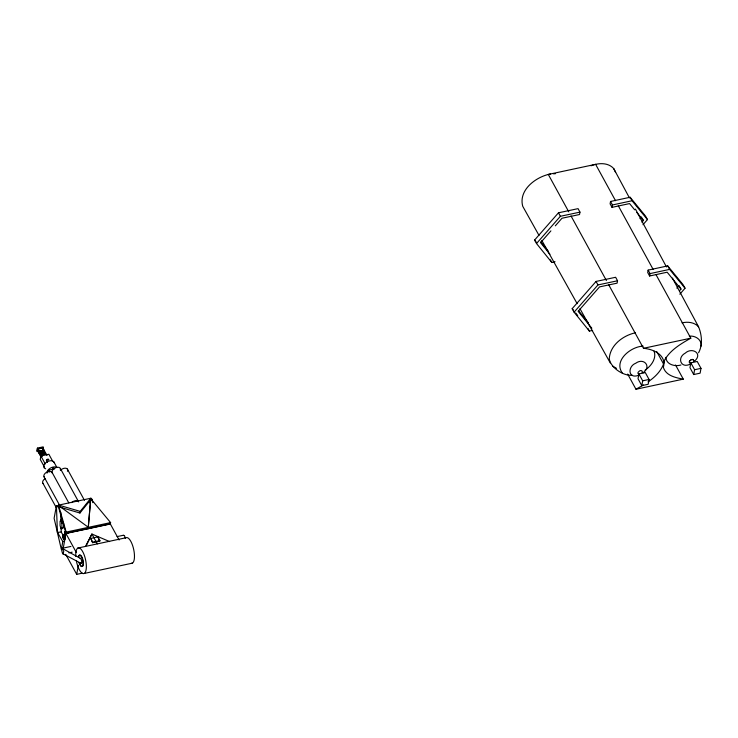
<?xml version="1.0" encoding="UTF-8"?>
<svg xmlns="http://www.w3.org/2000/svg" width="738" height="738" viewBox="0 0 738 738"><rect width="100%" height="100%" fill="white"/><g stroke="black" fill="none" stroke-linecap="round" stroke-linejoin="round"><path stroke-width="1.11" d="M61.005 520.106L60.092 521.249L60.064 525.539L60.959 528.666L61.872 527.522L61.891 523.233L61.005 520.106L62.675 520.004M60.959 528.666L62.629 528.574L63.542 527.421L63.569 523.141L61.891 523.233M88.274 527.402L90.792 498.242L58.68 505.106L58.413 506.72L65.968 533.297L63.228 548.242M88.145 528.749L90.719 498.648L110.599 522.596L110.359 524.008L119.113 539.985M62.647 535.068L63.44 534.45L63.533 536.019L62.822 536.019L62.647 535.068L63.44 534.45M62.822 536.019L62.73 534.45M64.105 536.71C64.077 540.244 64.713 535.936 63.081 536.341L63.173 537.91L64.022 537.928L64.105 536.71L65.119 536.71L65.027 535.133L65.119 536.71M63.173 537.91L63.081 536.341M63.486 538.878C63.938 535.613 62.287 539.561 64.52 538.888L64.593 538.27L64.686 539.838C62.85 540.041 64.492 536.794 63.985 539.838M63.708 536.95L63.782 536.332M63.957 537.282L63.874 537.901L63.044 537.744M64.317 535.142L64.409 536.71L64.317 535.142L65.331 535.142L65.414 534.524L65.239 533.574L64.529 533.574L64.621 535.151L64.529 533.574M64.676 532.522L65.47 531.904L65.562 533.473L64.852 533.482L64.676 532.522L65.47 531.904M64.188 538.878L64.815 536.701M64.852 533.482L64.76 531.904M65.156 534.192L65.239 533.574M63.56 538.26L64.907 538.27L64.981 537.651M110.525 524.441L110.285 523.104M76.328 552.485L65.931 533.5L68.127 533.177L65.968 533.297L66.171 532.089L58.616 505.512L88.385 527.338M60.571 507.347L79.944 513.021L80.221 511.397L90.792 498.242M643.001 224.712L647.457 219.601L645.547 216.105L630.123 197.258L610.538 201.474L610.105 203.863L612.014 207.35L629.579 203.577L634.671 209.804M612.014 207.35L612.448 204.961L610.538 201.474M679.846 294.194L685.039 288.235L683.13 284.739L667.705 265.901L648.121 270.108L647.687 272.497L649.597 275.994L667.161 272.211L680.98 289.102L679.514 290.79M649.597 275.994L650.03 273.604L648.121 270.108M43.099 449.571L43.164 446.868L37.444 448.086L36.9 451.047L37.749 451.536L38.219 448.962L42.297 456.398M37.223 451.647L37.444 448.086M39.003 453.298L39.409 451.13L44.077 450.134L43.671 452.302M52.684 461.241L48.865 454.257L40.894 455.964L40.258 459.423L44.621 467.394M48.33 471.859L48.653 470.134L54.63 468.851M56.429 505.678L54.114 518.297L61.355 549.469L62.804 541.535L57.398 532.301L56.429 505.678L58.108 505.585L58.413 506.72L56.743 506.821M82.25 573.168L76.697 574.349L78.366 565.28M89.944 503.012L90.331 500.908M90.756 538.408L92.674 542.698L99.75 541.185L99.861 540.594L97.84 536.895L90.756 538.408L92.674 542.698M97.84 536.895L99.75 541.185M638.905 373.945L638.029 378.76L641.792 385.642L648.185 384.277L649.062 379.461L645.298 372.579L638.905 373.945L642.678 380.826L641.792 385.642M690.842 362.847L689.956 367.662L693.72 374.544L700.113 373.179L700.999 368.363L697.225 361.482L690.842 362.847L694.606 369.729L693.72 374.544M555.059 261.759L551.793 262.451L536.508 243.531L534.598 240.044L558.472 212.802L578.057 208.642L579.967 212.129L579.524 214.518L561.969 218.254L555.327 225.828M592.632 330.393L589.376 331.085L574.09 312.174L572.171 308.678L596.055 281.436L615.63 277.276L617.549 280.772L617.106 283.161L599.551 286.888L578.14 311.307L591.848 328.272M672.447 278.115L698.572 326.823C701.856 334.646 702.844 345.098 698.563 352.792M41.965 451.776C38.763 452.708 45.119 451.96 44.04 451.222M41.632 453.261C39.326 453.529 44.012 452.772 41.762 453.233M42.952 452.182L42.204 452.293M43.072 452.062C45.129 452.025 44.391 451.259 43.487 450.77C44.944 450.152 41.227 451.711 44.003 451.158M42.952 453.824C41.835 453.298 40.479 455.789 43.92 452.966C45.083 453.584 40.968 452.643 44.252 452.791C41.688 452.846 44.335 453.685 44.437 453.695M43.053 453.75L44.474 453.769M43.957 453.51L43.274 454.184L44.012 454.156M44.428 452.615L45.415 452.883L44.262 452.597M40.11 453.575L39.474 453.436M85.599 546.166L91.899 534.026L109.639 541.581M86.438 545.327L91.899 534.026L97.287 543.86M79.944 513.021L90.516 499.857L91.964 499.331L92.776 502.652M70.903 546.443L62.093 548.325L61.66 550.225L62.564 553.592L81.023 563.343M123.486 535.428L124.482 535.64L125.322 538.27M694.661 361.076C703.176 353.465 691.976 346.851 685.279 353.115C676.414 357.829 681.183 369.295 690.611 363.88M640.021 218.66L641.488 216.972M641.931 222.156L643.407 220.468L641.968 217.848M676.866 288.143L679.071 285.615L680.98 289.102M536.508 243.531L560.382 216.289L579.967 212.129M550.899 230.883L540.567 242.673L549.939 254.278M574.09 312.174L597.965 284.933L617.549 280.772M643.019 372.773C651.949 366.694 643.933 357.247 635.75 363.234C627.282 366.5 628.13 379.563 638.739 375.208M48.311 470.798L48.514 470.078L47.887 471.001M690.085 360.568L691.1 359.867M645.04 370.208C650.962 366.149 656.811 358.659 654.089 351.14M648.019 381.85C655.898 376.62 662.872 369.332 664.781 359.757C670.639 349.794 681.008 343.714 690.805 338.189L655.934 274.508M627.669 374.092L635.971 389.249L643.425 384.978M40.618 451.232C44.704 450.549 38.634 452.191 40.479 451.259M40.203 454.036L39.529 454.008L40.221 453.769M590.981 165.792C598.25 162.877 607.955 162.259 613.684 168.522L629.459 197.95M40.166 451.471L42.011 451.158M40.23 451.582L42.361 451.601L42.029 451.204M41.559 452.145L42.075 452.32M550.557 173.956C536.148 176.631 518.251 189.897 522.735 206.289L539.008 235.404M635.483 332.773C623.02 335.458 609.948 345.264 609.256 358.871C610.741 367.782 623.333 376.085 632.272 375.291M612.448 204.961L632.042 200.754L647.457 219.601M650.03 273.604L669.624 269.388L685.039 288.235M37.767 448.686L43.487 447.459M37.693 449.082L43.413 447.855M40.747 452.745L41.153 452.468L40.184 452.154L40.931 452.062L40.747 452.745L44.345 451.896M42.038 453.538L43.837 453.15M46.411 460.318L48.773 459.82A1.291 0.784 -28.7 0 0 47.758 459.184A1.291 0.784 -28.7 0 0 46.411 460.318L47.518 462.329M608.619 284.619L643.49 348.299L690.805 338.189M642.678 380.826L649.062 379.461M694.606 369.729L700.999 368.363M635.971 389.249L683.287 379.138L675.538 364.987M66.171 532.089L110.599 522.596M65.968 533.297L110.396 523.805M65.931 533.5L110.359 524.008M117.074 536.609L123.689 535.188M92.785 542.107L99.861 540.594M77.841 548.048L125.967 537.762A13.164 4.631 77.9 0 1 133.772 549.819A13.164 4.631 77.9 0 1 131.189 563.325M68.865 552.873L72.167 552.162M84.261 573.444L132.388 563.159M62.093 548.325L80.294 558.315M63.108 554.09L63.726 551.397L62.333 548.279M682.032 322.866C687.733 321.528 694.476 322.229 698.572 326.823M680.925 365.015C675.067 366.823 666.063 364.6 665.897 357.33M41.688 452.173L41.079 451.96L41.872 451.942M40.922 455.641L40.424 455.503L40.95 455.281M40.203 454.165L40.249 454.912M61.872 527.522L63.542 527.421M57.398 532.301L61.226 532.08L63.929 536.692M62.804 541.535L64.483 541.434M553.472 173.817L555.419 173.716M643.204 346.159C631.165 346.353 613.379 360.495 622.254 372.93M64.889 532.08L65.59 532.07M64.935 532.864L65.636 532.854M64.723 533.306L65.562 533.473M64.658 533.74L65.368 533.74M62.859 534.616L63.56 534.616M64.704 534.533L65.414 534.524M64.501 534.976L65.331 535.142M64.446 535.308L65.147 535.299M62.905 535.401L63.606 535.401M62.693 535.853L63.533 536.019M64.234 535.76L64.944 535.751M64.492 536.092L65.193 536.092M63.2 536.508L63.911 536.498M64.28 536.544L64.99 536.535M64.234 536.877L64.935 536.867M63.247 537.292L64.732 537.319L64.907 538.27M63.514 537.476L64.095 537.31M64.068 538.113L64.778 538.103M64.012 538.436L64.723 538.436M63.357 538.712L64.068 538.712M64.058 539.22L64.769 539.22M63.855 539.672L64.686 539.838M689.347 336.168C695.242 335.421 701.976 339.6 701.1 346.14M643.49 348.299C653.425 349.139 666.783 355.033 663.379 367.386C665.897 375.743 675.796 377.764 683.287 379.138M58.68 505.106L80.221 511.397M692.724 359.6L693.628 360.365A2.721 1.651 -28.7 0 1 693.535 361.251M690.325 362.995L689.421 362.229A2.721 1.651 -28.7 0 1 689.762 360.873M690.261 363.142L689.357 362.376A2.721 1.651 -28.7 0 1 689.707 361.02L691.155 359.729A2.186 1.328 -28.7 0 1 692.779 359.452L693.683 360.227A2.721 1.651 -28.7 0 1 693.6 361.113M43.985 453.649L44.972 453.898L44.179 454.018M638.665 374.055L638.056 373.529A2.721 1.651 -28.7 0 1 638.204 372.21L639.477 370.983A2.186 1.328 -28.7 0 1 641.128 370.55L642.198 371.168A2.721 1.651 -28.7 0 1 642.051 372.487M612.743 366.177L616.498 368.363M48.607 470.106L49.732 472.108M636.857 212.47L643.407 220.468M540.816 241.852L548.03 250.782M534.598 240.044L535.982 241.76M578.398 310.495L588.49 322.986M572.171 308.678L573.564 310.394M575.649 312.977L577.734 315.56M91.134 498.298L91.964 499.331M541.812 240.431L577.162 303.687M579.976 308.715L610.271 362.939M630.123 197.258L632.042 200.754M667.705 265.901L669.624 269.388M615.538 200.718L595.612 164.325L548.297 174.445L568.767 211.843M618.296 205.773L653.167 269.453M656.746 351.592L663.388 363.723M570.981 215.883L606.405 280.578M558.472 212.802L560.382 216.289M596.055 281.436L597.965 284.933M550.354 259.831L551.793 262.451M587.937 328.465L589.376 331.085M67.315 469.017L84.483 500.364M60.378 468.529L78.652 501.905M53.837 461.868L56.743 467.182M42.887 447.966L46.964 455.401M42.38 448.639L44.271 452.09M52.075 472.403L68.754 502.836M40.894 455.964L45.258 463.934M37.822 451.139L40.931 456.813M44.022 476.794L59.529 505.106M42.952 483.298L56.245 507.569M65.756 554.367L76.697 574.349M635.446 209.112L666.46 266.953M613.684 168.522L615.603 172.406M64.52 538.888L64.566 539.672M63.357 535.068L63.403 535.853M60.71 512.135L60.94 521M61.106 527.652L61.226 532.08M52.14 472.505A4.585 2.777 -28.7 0 1 56.374 467.477A4.585 2.777 -28.7 0 1 60.322 470.106M71.614 502.615A4.585 2.777 -28.7 0 1 78.256 501.286M47.066 473.113A5.729 3.478 -28.7 0 1 50.322 468.15A5.729 3.478 -28.7 0 1 56.54 467.422M45.682 468.796A5.729 3.478 -28.7 0 1 46.309 462.366A5.729 3.478 -28.7 0 1 54.188 462.708M75.793 556.406A13.164 4.631 77.9 0 1 82.508 551.304A13.164 4.631 77.9 0 1 85.147 572.568A13.164 4.631 77.9 0 1 76.346 560.815M80.055 558.325A2.583 0.904 77.9 0 1 81.669 561.443A2.583 0.904 77.9 0 1 80.488 562.863M78.376 556.996A5.876 2.066 77.9 0 1 81.65 557.264A5.876 2.066 77.9 0 1 82.601 565.908A5.876 2.066 77.9 0 1 78.994 562.633M78.763 556.904A5.876 2.066 77.9 0 1 81.65 556.452A5.876 2.066 77.9 0 1 83.339 564.579A5.876 2.066 77.9 0 1 80.451 565.04M80.064 564.321A5.876 2.066 77.9 0 1 79.381 562.55M43.533 483.796A4.585 2.777 -28.7 0 1 45.119 478.658M44.501 477.357A4.585 2.777 -28.7 0 1 46.725 472.154A4.585 2.777 -28.7 0 1 52.278 473.113M60.756 470.023A4.585 2.777 -28.7 0 1 65.913 468.261A4.585 2.777 -28.7 0 1 67.453 471.278M41.06 453.676L41.854 453.658L41.097 453.63M44.87 453.316C46.236 454.414 45.507 453.353 44.917 453.27M52.527 468.372L53.56 468.15L52.527 468.372M42.426 450.733L43.201 450.743L42.426 450.733M42.859 451.536L43.634 451.545L42.859 451.536M42.407 454.285L43.182 454.294L42.407 454.285"/></g></svg>
